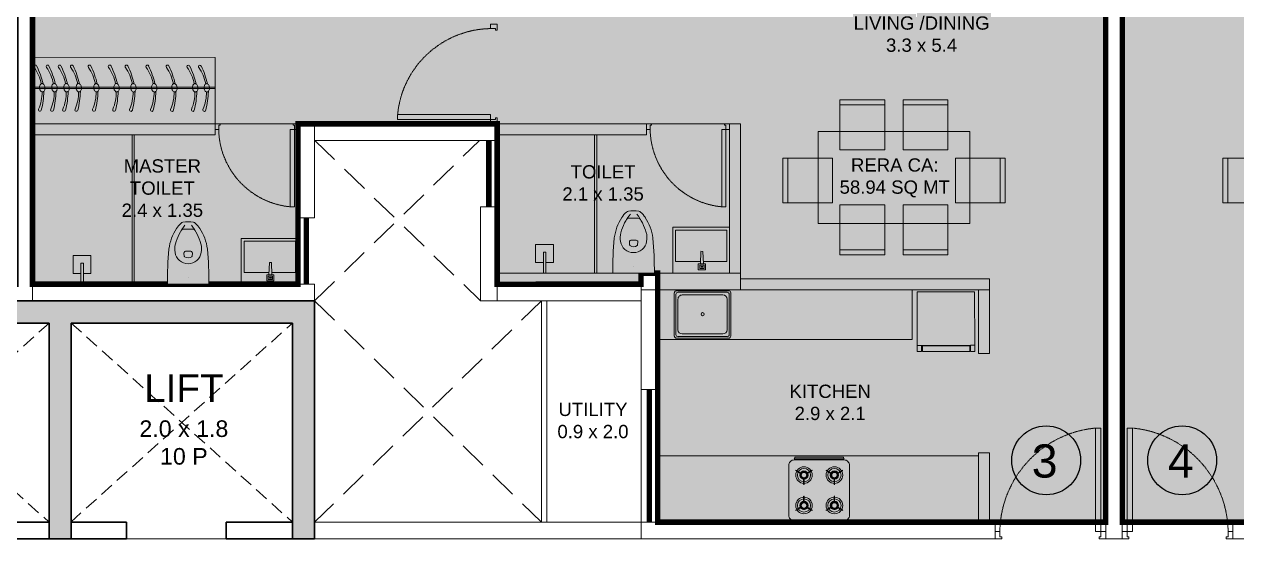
# Model space of a CAD drawing. Header units: inches. Extents: x 27644242 to 29761523, y -859349 to 216979.
# Drawn here: x 29054696 to 29065656, y -475293 to -470643 of the extents above; entities that cross this region are included whole.
import ezdxf

# ---------------------------------------------------------------- set-up
doc = ezdxf.new("R2010")
doc.units = ezdxf.units.IN
doc.header["$MEASUREMENT"] = 0
doc.set_wipeout_variables(frame=1)
for name, pattern in [('DASHED', [0.75, 0.5, -0.25]), ('DASHED2', [0.375, 0.25, -0.125]), ('HIDDEN', [0.375, 0.25, -0.125])]:
    doc.linetypes.add(name, pattern=pattern)
doc.layers.get('Defpoints').update_dxf_attribs({"color": 8})
for name, color, linetype, lineweight in [('AHC-A-COLUMN', 210, 'Continuous', 30), ('AHC-A-DUCT', 14, 'HIDDEN', 5), ('Columns', 1, 'Continuous', 25), ('DOOR', 4, 'Continuous', 0), ('ELEVATION', 40, 'Continuous', 13), ('FURN', 250, 'Continuous', 0), ('WALL', 7, 'Continuous', 20), ('WINDOW', 162, 'Continuous', 13)]:
    doc.layers.add(name, color=color, linetype=linetype, lineweight=lineweight)
doc.layers.add('BHK HATCH', color=8, linetype='Continuous', lineweight=5, transparency=0.85)
doc.layers.add('text', color=7, linetype='Continuous')
doc.styles.add('AMITS', font='arial.ttf')

# ---------------------------------------------------------------- blocks, each defined once
blk = doc.blocks.new('DOOR_750')
at = {"layer": 'DOOR'}
for points in [[(-70, 50), (-32.5, 50), (-32.5, 750), (-70, 750)], [(-750, 50), (-717.5, 50), (-717.5, 12.5), (-705, 12.5), (-705, 0), (-750, 0)], [(0, 50), (-32.5, 50), (-32.5, 12.5), (-45, 12.5), (-45, 0), (0, 0)]]:
    blk.add_lwpolyline(points, close=True, dxfattribs=at)
at = {"layer": 'DOOR', "linetype": 'DASHED', "ltscale": 10}
blk.add_arc((-2.4, 38), 715.2, 95.4221, 179.04025, dxfattribs=at)
blk = doc.blocks.new('DINING TBALE')
at = {"layer": 'FURN'}
for p, q in [((552, 1665, 0), (552, 1710, 0)), ((552, 1710, 0), (957, 1710, 0)), ((552, 1665, 0), (552, 1710, 0)), ((957, 1665, 0), (552, 1665, 0)), ((552, 1665, 0), (552, 1260, 0)), ((957, 1665, 0), (552, 1665, 0)), ((957, 1710, 0), (957, 1665, 0)), ((957, 1260, 0), (957, 1665, 0)), ((1123, 1710, 0), (1123, 1665, 0)), ((1528, 1710, 0), (1123, 1710, 0)), ((1123, 1260, 0), (1123, 1665, 0)), ((1123, 1665, 0), (1528, 1665, 0)), ((1123, 1665, 0), (1528, 1665, 0)), ((1528, 1665, 0), (1528, 1710, 0)), ((1528, 1665, 0), (1528, 1710, 0)), ((1528, 1665, 0), (1528, 1260, 0)), ((1726, 1426, 0), (354, 1426, 0)), ((354, 1426, 0), (354, 594, 0)), ((1726, 1426, 0), (1726, 594, 0)), ((552, 1260, 0), (957, 1260, 0)), ((1528, 1260, 0), (1123, 1260, 0)), ((35, 1184, 0), (80, 1184, 0)), ((35, 779, 0), (35, 1184, 0)), ((485, 1184, 0), (80, 1184, 0)), ((80, 1184, 0), (80, 779, 0)), ((80, 1184, 0), (80, 779, 0)), ((485, 779, 0), (485, 1184, 0)), ((1595, 1184, 0), (2000, 1184, 0)), ((1595, 779, 0), (1595, 1184, 0)), ((2045, 1184, 0), (2000, 1184, 0)), ((2000, 1184, 0), (2000, 779, 0)), ((2000, 1184, 0), (2000, 779, 0)), ((2045, 779, 0), (2045, 1184, 0)), ((80, 779, 0), (35, 779, 0)), ((80, 779, 0), (35, 779, 0)), ((80, 779, 0), (485, 779, 0)), ((2000, 779, 0), (1595, 779, 0)), ((2000, 779, 0), (2045, 779, 0)), ((2000, 779, 0), (2045, 779, 0)), ((552, 761, 0), (957, 761, 0)), ((552, 761, 0), (552, 356, 0)), ((957, 761, 0), (957, 356, 0)), ((1123, 761, 0), (1123, 356, 0)), ((1528, 761, 0), (1123, 761, 0)), ((1528, 761, 0), (1528, 356, 0)), ((354, 594, 0), (1726, 594, 0)), ((552, 356, 0), (552, 311, 0)), ((552, 356, 0), (552, 311, 0)), ((957, 356, 0), (552, 356, 0)), ((957, 356, 0), (552, 356, 0)), ((957, 311, 0), (957, 356, 0)), ((1123, 311, 0), (1123, 356, 0)), ((1123, 356, 0), (1528, 356, 0)), ((1123, 356, 0), (1528, 356, 0)), ((1528, 356, 0), (1528, 311, 0)), ((1528, 356, 0), (1528, 311, 0)), ((552, 311, 0), (957, 311, 0)), ((1528, 311, 0), (1123, 311, 0))]:
    blk.add_line(p, q, dxfattribs=at)
blk = doc.blocks.new('A$C4D4B4B8A')
at = {"layer": 'BHK HATCH', "ltscale": 500, "true_color": 0xff00ff}
h = blk.add_hatch(color=6, dxfattribs=at)
h.dxf.hatch_style = 1
edge = h.paths.add_edge_path()
edge.add_line((250, 150), (4100, 150))
edge.add_line((4100, 150), (4100, 2400))
edge.add_line((4100, 2400), (4250, 2400))
edge.add_line((4250, 2400), (4250, 2300))
edge.add_line((4250, 2300), (5550, 2300))
edge.add_line((5550, 2300), (5550, 3750))
edge.add_line((5550, 3750), (7350, 3750))
edge.add_line((7350, 3750), (7350, 2300))
edge.add_line((7350, 2300), (9750, 2300))
edge.add_line((9750, 2300), (9750, 7748))
edge.add_line((9750, 7748), (6450, 7748))
edge.add_line((6450, 7748), (6450, 7750))
edge.add_line((6450, 7750), (3450, 7750))
edge.add_line((3450, 7750), (3450, 7750))
edge.add_line((3450, 7750), (50, 7750))
edge.add_line((50, 7750), (50, 150))
edge.add_line((50, 150), (1450, 150))
at = {"layer": 'Defpoints', "ltscale": 500}
blk.add_lwpolyline([(250, 150, 50, 50, 0), (4100, 150, 50, 50, 0), (4100, 2400, 50, 50, 0), (4250, 2400, 50, 50, 0), (4250, 2300, 50, 50, 0), (5550, 2300, 50, 50, 0), (5550, 3750, 50, 50, 0), (7350, 3750, 50, 50, 0), (7350, 2300, 50, 50, 0), (9750, 2300, 50, 50, 0), (9750, 7748, 50, 50, 0), (6450, 7748, 50, 50, 0), (6450, 7750, 50, 50, 0), (3450, 7750, 50, 50, 0), (3450, 7750, 50, 50, 0), (50, 7750, 50, 50, 0), (50, 150, 50, 50, 0), (1450, 150, 50, 50, 0)], format="xyseb", dxfattribs=at)
at = {"layer": 'WALL', "ltscale": 500}
for points in [[(-100, 0), (50, 0), (50, 7900), (-100, 7900)], [(9900, 7900), (9750, 7900), (9750, 2150), (9900, 2150)], [(1050, 0), (4250, 0), (4250, 150), (1050, 150)]]:
    blk.add_lwpolyline(points, close=True, dxfattribs=at)
at = {"layer": 'DOOR', "xscale": -1.333333977559269, "yscale": 1.333333977559269, "zscale": 1.333333977559269}
blk.add_blockref('DOOR_750', (50, 0), dxfattribs=at)
at = {"layer": 'FURN', "ltscale": 1000}
blk.add_blockref('DINING TBALE', (924, 2256, 0), dxfattribs=at)
blk = doc.blocks.new('FFFF')
at = {"layer": 'Columns', "ltscale": 500, "transparency": 33554610}
h = blk.add_hatch(color=256, dxfattribs=at)
h.dxf.hatch_style = 1
h.paths.add_polyline_path([(27448525, -46438), (27450525, -46438), (27450525, -48238), (27450525, -48388), (27450725, -48388), (27450725, -46238), (27446125, -46238), (27446125, -48388), (27446325, -48388), (27446325, -48238), (27446325, -46438), (27448325, -46438), (27448325, -48238), (27448325, -48388), (27448525, -48388), (27448525, -48238), (27448520, -48238), (27448525, -48232)])
at = {"color": 8, "ltscale": 500}
for p, q in [((27446325, -46438), (27448325, -48238)), ((27448325, -46438), (27446325, -48238)), ((27448520, -48238), (27450525, -46438)), ((27448525, -46438), (27450525, -48238))]:
    blk.add_line(p, q, dxfattribs=at)
at = {"layer": 'AHC-A-COLUMN', "ltscale": 500}
for p, q in [((27446125, -48388), (27446125, -46238)), ((27446125, -46238), (27450725, -46238)), ((27450725, -48388), (27450725, -46238)), ((27446325, -46438), (27448325, -46438)), ((27446325, -48388), (27446325, -46438)), ((27448325, -48388), (27448325, -46438)), ((27450525, -46438), (27448525, -46438)), ((27448525, -48388), (27448525, -46438)), ((27450525, -48388), (27450525, -46438)), ((27446325, -48238), (27446875, -48238)), ((27446875, -48238), (27446875, -48388)), ((27447775, -48238), (27447775, -48388)), ((27447775, -48238), (27448325, -48238)), ((27448520, -48238), (27449025, -48238)), ((27449025, -48238), (27449025, -48388)), ((27449925, -48238), (27449925, -48388)), ((27449925, -48238), (27450525, -48238)), ((27446125, -48388), (27446875, -48388)), ((27447775, -48388), (27449025, -48388)), ((27449925, -48388), (27450725, -48388))]:
    blk.add_line(p, q, dxfattribs=at)
at = {"layer": 'FURN', "ltscale": 500}
blk.add_line((27446875, -48388), (27449925, -48388), dxfattribs=at)
at = {"layer": 'text', "ltscale": 100, "char_height": 300, "width": 1823.98, "attachment_point": 1, "style": 'AMITS'}
for insert in [(27446404, -46901), (27448631, -46901)]:
    blk.add_mtext('\\pxqc;{\\H0.833333x;LIFT\\P\\H0.6x;2.0 x 1.8\\P10 P}', dxfattribs=dict(at, insert=insert))
blk = doc.blocks.new('KITCHEN')
at = {"layer": 'FURN'}
for p, q in [((-135610, 231799, 0), (-135610, 232190, 0)), ((-135596, 231813, 0), (-135596, 232176, 0)), ((-135120, 232209, 0), (-135591, 232209, 0)), ((-135578, 231857, 0), (-135578, 232132, 0)), ((-135134, 232195, 0), (-135577, 232195, 0)), ((-135172, 232171, 0), (-135539, 232171, 0)), ((-135133, 232132, 0), (-135133, 231857, 0)), ((-135115, 231813, 0), (-135115, 232176, 0)), ((-135100, 231799, 0), (-135100, 232190, 0)), ((-135172, 231818, 0), (-135539, 231818, 0)), ((-135120, 231779, 0), (-135591, 231779, 0)), ((-135134, 231794, 0), (-135577, 231794, 0))]:
    blk.add_line(p, q, dxfattribs=at)
blk.add_circle((-135356, 231997, 0), 14.6, dxfattribs=at)
for centre, radius, start, end in [((-135591, 232190, 0), 19.4, 89.9999, 179.9999), ((-135577, 232176, 0), 19.4, 89.9999, 179.9999), ((-135539, 232132, 0), 38.9, 89.9999, 179.9999), ((-135172, 232132, 0), 38.9, 359.9999, 89.9999), ((-135134, 232176, 0), 19.4, 359.9999, 89.9999), ((-135120, 232190, 0), 19.4, 359.9999, 89.9999), ((-135577, 231813, 0), 19.4, 180.0001, 270.0001), ((-135539, 231857, 0), 38.9, 179.9999, 269.9999), ((-135172, 231857, 0), 38.9, 269.9999, 359.9999), ((-135134, 231813, 0), 19.4, 270.0001, 0.0001), ((-135591, 231799, 0), 19.4, 180.0001, 270.0001), ((-135120, 231799, 0), 19.4, 270.0001, 0.0001)]:
    blk.add_arc(centre, radius, start, end, dxfattribs=at)
blk = doc.blocks.new('A$C3D5F2F58')
at = {"color": 0, "linetype": 'ByBlock'}
blk.add_wipeout([(188, 0), (-188, 0), (-185, -125), (-183, -194), (-179, -263), (-176, -302), (-170, -349), (-151, -415), (-144, -433), (-131, -459), (-112, -495), (-106, -504), (-86, -530), (-72, -545), (-64, -553), (-56, -558), (-41, -562), (-23, -564), (3, -565), (30, -563), (47, -561), (56, -558), (74, -543), (101, -511), (135, -451), (158, -392), (171, -340), (179, -260), (185, -136), (187, -46)], dxfattribs=at)
for p, q in [((-188, 0), (188, 0)), ((0, -63), (0, -63)), ((-38, -282), (-36, -255)), ((-24, -298), (24, -298)), ((36, -255), (38, -282)), ((-43, -497), (43, -497))]:
    blk.add_line(p, q, dxfattribs=at)
at = {"color": 0, "linetype": 'ByBlock', "extrusion": (0, 0, -1)}
for centre, major_axis, ratio, start_param, end_param in [((3903, 5), (4088, 164), 0.940247, 3.100232, 3.182953), ((-3903, 5), (-4088, 164), 0.940247, 3.100232, 3.182953), ((0, -305), (84.4, 84.4), 1, 4.07333, 6.922251), ((276, -258), (321, 321), 1, 3.353441, 3.79389), ((87, -319), (147, 147), 1, 3.705861, 4.079165), ((-24, -284), (10, 10), 1, 2.356198, 4.018929), ((-27, -256), (6.03, 6.03), 1, 4.01894, 4.852375), ((0, -292), (-38.2, 38.2), 1, 0.139988, 1.430816), ((24, -284), (-10, 10), 1, 2.264265, 3.926995), ((27, -256), (6.03, 6.03), 1, -0.139979, 0.693472), ((-276, -258), (-321, 321), 1, 2.489302, 2.929752), ((-87, -319), (-147, 147), 1, 2.204028, 2.577331), ((326, -246), (-323, 323), 1, 4.816657, 5.23508), ((-326, -246), (-323, 323), 1, 2.618909, 3.037332), ((119, -350), (193, 193), 1, 3.092098, 3.328462), ((-43, -474), (16.1, 16.1), 1, 2.356198, 3.387836), ((43, -474), (16.1, 16.1), 1, 1.324559, 2.356198), ((-119, -350), (193, 193), 1, 1.383935, 1.620298), ((-41, -527), (24.1, 24.1), 1, 2.528301, 3.092099), ((0, -292), (-193, 193), 1, 3.75489, 4.099099), ((41, -527), (24.1, 24.1), 1, 1.620298, 2.184095)]:
    blk.add_ellipse(centre, major_axis=major_axis, ratio=ratio, start_param=start_param, end_param=end_param, dxfattribs=at)
blk = doc.blocks.new('A$C3E645E75')
at = {"extrusion": (0, 0, -1), "zscale": -0.9999999999999998, "rotation": 179.9999999999989}
blk.add_blockref('A$C3D5F2F58', (0, 0), dxfattribs=at)
blk = doc.blocks.new('A$C3C731254-flat-1')
at = {"layer": 'FURN'}
for p, q in [((-77430, -2820), (-77431, -2802)), ((-77430, -2802), (-77318, -2797)), ((-77430, -2820), (-77318, -2825))]:
    blk.add_line(p, q, dxfattribs=at)
for points in [[(-77233, -3061), (-77648, -3061), (-77648, -2547), (-77233, -2547)], [(-77263, -2843), (-77263, -2778), (-77318, -2778), (-77318, -2843)], [(-77275, -2831), (-77275, -2791), (-77306, -2791), (-77306, -2831)], [(-77287, -2819), (-77287, -2803), (-77293, -2803), (-77293, -2819)]]:
    blk.add_lwpolyline(points, close=True, dxfattribs=at)
blk.add_lwpolyline([(-77339, -2824), (-77339, -3036), (-77623, -3036), (-77623, -2572), (-77339, -2572), (-77339, -2798)], dxfattribs=at)
blk = doc.blocks.new('A$C3A956F37-flat-1')
at = {"layer": 'FURN'}
blk.add_line((-168, 90), (0, 90), dxfattribs=at)
for points in [[(-97, 67), (-97, 0), (-259, 0), (-259, 161), (-97, 161), (-97, 90)], [(0, 67), (-191, 67), (-191, 90), (-168, 90)]]:
    blk.add_lwpolyline(points, dxfattribs=at)
blk = doc.blocks.new('wardrobe')
at = {"layer": 'FURN', "extrusion": (9.36485e-09, -6.40542e-09, 1)}
for p, q in [((-179340, 670701, 0), (-179340, 671302, 0)), ((-179340, 671302, 0), (-177690, 671301, 0)), ((-177690, 670700, 0), (-179340, 670701, 0))]:
    blk.add_line(p, q, dxfattribs=at)
at = {"layer": 'FURN'}
for p, q in [((-177690, 670700, 0), (-177690, 671301, 0)), ((-177690, 670981, 0), (-179339, 670982, 0)), ((-177690, 670969, 0), (-179339, 670970, 0))]:
    blk.add_line(p, q, dxfattribs=at)
at = {"layer": 'FURN', "extrusion": (9.36485e-09, -6.40542e-09, 1)}
for points in [[(-179279, 671009, -0.057952), (-179255, 671179, -1.08017), (-179230, 671171, 0.102886), (-179262, 671013, 0.821198)], [(-179174, 671009, -0.057952), (-179151, 671179, -1.08017), (-179126, 671171, 0.102886), (-179158, 671013, 0.821198)], [(-178986, 671009, -0.057952), (-178963, 671179, -1.08017), (-178938, 671171, 0.102886), (-178970, 671013, 0.821198)], [(-178804, 671008, -0.057952), (-178781, 671179, -1.08017), (-178756, 671171, 0.102886), (-178788, 671013, 0.821198)], [(-178616, 671008, -0.057952), (-178592, 671179, -1.08017), (-178567, 671171, 0.102886), (-178599, 671013, 0.821198)], [(-178463, 671008, -0.057952), (-178440, 671179, -1.08017), (-178415, 671170, 0.102886), (-178447, 671013, 0.821198)], [(-178281, 671008, -0.057952), (-178258, 671179, -1.08017), (-178233, 671170, 0.102886), (-178265, 671013, 0.821198)], [(-178122, 671008, -0.057952), (-178099, 671179, -1.08017), (-178074, 671170, 0.102886), (-178106, 671013, 0.821198)], [(-178011, 671008, -0.057952), (-177988, 671179, -1.08017), (-177963, 671170, 0.102886), (-177995, 671013, 0.821198)], [(-177902, 671008, -0.057952), (-177879, 671179, -1.08017), (-177854, 671170, 0.102886), (-177886, 671013, 0.821198)], [(-177792, 671008, -0.057952), (-177769, 671179, -1.08017), (-177744, 671170, 0.102886), (-177776, 671013, 0.821198)]]:
    blk.add_lwpolyline(points, format="xyb", dxfattribs=at)
for points in [[(-179268, 671014, -0.144333), (-179259, 671012, -0.107177), (-179250, 671005, -0.077818), (-179244, 670993, -0.065016), (-179240, 670979, -0.065016), (-179241, 670963, -0.077818), (-179245, 670951, -0.107177), (-179252, 670942, -0.144333), (-179261, 670938, -0.144333), (-179269, 670940, -0.107177), (-179279, 670947, -0.077818), (-179285, 670959, -0.065016), (-179289, 670974, -0.065016), (-179288, 670989, -0.077818), (-179284, 671001, -0.107177), (-179277, 671010, -0.144333)], [(-179164, 671014, -0.144333), (-179155, 671012, -0.107177), (-179146, 671004, -0.077818), (-179139, 670993, -0.065016), (-179136, 670978, -0.065016), (-179136, 670963, -0.077818), (-179140, 670951, -0.107177), (-179148, 670942, -0.144333), (-179156, 670938, -0.144333), (-179165, 670940, -0.107177), (-179174, 670947, -0.077818), (-179181, 670959, -0.065016), (-179184, 670973, -0.065016), (-179184, 670989, -0.077818), (-179180, 671001, -0.107177), (-179172, 671010, -0.144333)], [(-178976, 671014, -0.144333), (-178967, 671012, -0.107177), (-178958, 671004, -0.077818), (-178951, 670993, -0.065016), (-178948, 670978, -0.065016), (-178948, 670963, -0.077818), (-178952, 670951, -0.107177), (-178960, 670941, -0.144333), (-178968, 670938, -0.144333), (-178977, 670940, -0.107177), (-178986, 670947, -0.077818), (-178993, 670958, -0.065016), (-178996, 670973, -0.065016), (-178996, 670989, -0.077818), (-178992, 671001, -0.107177), (-178984, 671010, -0.144333)], [(-178794, 671014, -0.144333), (-178785, 671012, -0.107177), (-178775, 671004, -0.077818), (-178769, 670993, -0.065016), (-178765, 670978, -0.065016), (-178766, 670963, -0.077818), (-178770, 670951, -0.107177), (-178777, 670941, -0.144333), (-178786, 670938, -0.144333), (-178795, 670940, -0.107177), (-178804, 670947, -0.077818), (-178810, 670958, -0.065016), (-178814, 670973, -0.065016), (-178814, 670989, -0.077818), (-178810, 671001, -0.107177), (-178802, 671010, -0.144333)], [(-178605, 671014, -0.144333), (-178596, 671012, -0.107177), (-178587, 671004, -0.077818), (-178581, 670993, -0.065016), (-178577, 670978, -0.065016), (-178578, 670963, -0.077818), (-178582, 670951, -0.107177), (-178589, 670941, -0.144333), (-178598, 670938, -0.144333), (-178606, 670940, -0.107177), (-178616, 670947, -0.077818), (-178622, 670958, -0.065016), (-178626, 670973, -0.065016), (-178625, 670989, -0.077818), (-178621, 671001, -0.107177), (-178614, 671010, -0.144333)], [(-178453, 671013, -0.144333), (-178444, 671012, -0.107177), (-178435, 671004, -0.077818), (-178428, 670993, -0.065016), (-178425, 670978, -0.065016), (-178425, 670963, -0.077818), (-178429, 670951, -0.107177), (-178437, 670941, -0.144333), (-178445, 670938, -0.144333), (-178454, 670939, -0.107177), (-178464, 670947, -0.077818), (-178470, 670958, -0.065016), (-178473, 670973, -0.065016), (-178473, 670988, -0.077818), (-178469, 671001, -0.107177), (-178461, 671010, -0.144333)], [(-178271, 671013, -0.144333), (-178262, 671012, -0.107177), (-178253, 671004, -0.077818), (-178246, 670993, -0.065016), (-178243, 670978, -0.065016), (-178243, 670963, -0.077818), (-178247, 670951, -0.107177), (-178255, 670941, -0.144333), (-178263, 670938, -0.144333), (-178272, 670939, -0.107177), (-178281, 670947, -0.077818), (-178288, 670958, -0.065016), (-178291, 670973, -0.065016), (-178291, 670988, -0.077818), (-178287, 671001, -0.107177), (-178279, 671010, -0.144333)], [(-178111, 671013, -0.144333), (-178103, 671012, -0.107177), (-178093, 671004, -0.077818), (-178087, 670993, -0.065016), (-178083, 670978, -0.065016), (-178084, 670963, -0.077818), (-178088, 670951, -0.107177), (-178095, 670941, -0.144333), (-178104, 670938, -0.144333), (-178113, 670939, -0.107177), (-178122, 670947, -0.077818), (-178128, 670958, -0.065016), (-178132, 670973, -0.065016), (-178131, 670988, -0.077818), (-178127, 671000, -0.107177), (-178120, 671010, -0.144333)], [(-178001, 671013, -0.144333), (-177992, 671012, -0.107177), (-177983, 671004, -0.077818), (-177976, 670993, -0.065016), (-177973, 670978, -0.065016), (-177973, 670963, -0.077818), (-177977, 670950, -0.107177), (-177985, 670941, -0.144333), (-177993, 670938, -0.144333), (-178002, 670939, -0.107177), (-178011, 670947, -0.077818), (-178018, 670958, -0.065016), (-178021, 670973, -0.065016), (-178021, 670988, -0.077818), (-178017, 671000, -0.107177), (-178009, 671010, -0.144333)], [(-177892, 671013, -0.144333), (-177883, 671012, -0.107177), (-177874, 671004, -0.077818), (-177867, 670993, -0.065016), (-177864, 670978, -0.065016), (-177864, 670963, -0.077818), (-177868, 670950, -0.107177), (-177876, 670941, -0.144333), (-177884, 670938, -0.144333), (-177893, 670939, -0.107177), (-177903, 670947, -0.077818), (-177909, 670958, -0.065016), (-177912, 670973, -0.065016), (-177912, 670988, -0.077818), (-177908, 671000, -0.107177), (-177900, 671010, -0.144333)], [(-177782, 671013, -0.144333), (-177773, 671012, -0.107177), (-177763, 671004, -0.077818), (-177757, 670993, -0.065016), (-177753, 670978, -0.065016), (-177754, 670963, -0.077818), (-177758, 670950, -0.107177), (-177765, 670941, -0.144333), (-177774, 670938, -0.144333), (-177783, 670939, -0.107177), (-177792, 670947, -0.077818), (-177798, 670958, -0.065016), (-177802, 670973, -0.065016), (-177801, 670988, -0.077818), (-177798, 671000, -0.107177), (-177790, 671010, -0.144333)]]:
    blk.add_lwpolyline(points, format="xyb", close=True, dxfattribs=at)
for centre, radius, start, end in [((-178545, 671107, 0), 745, 192.8834, 206.1503), ((-178868, 671018, 0), 395, 191.4816, 214.9786), ((-178441, 671107, 0), 745, 192.8834, 206.1503), ((-178764, 671018, 0), 395, 191.4816, 214.9786), ((-178253, 671107, 0), 745, 192.8834, 206.1503), ((-178576, 671018, 0), 395, 191.4816, 214.9786), ((-178070, 671107, 0), 745, 192.8834, 206.1503), ((-178393, 671018, 0), 395, 191.4816, 214.9786), ((-177882, 671107, 0), 745, 192.8834, 206.1503), ((-178205, 671018, 0), 395, 191.4816, 214.9786), ((-177730, 671107, 0), 745, 192.8834, 206.1503), ((-178053, 671018, 0), 395, 191.4816, 214.9786), ((-177548, 671107, 0), 745, 192.8834, 206.1503), ((-177871, 671018, 0), 395, 191.4816, 214.9786), ((-177388, 671107, 0), 745, 192.8834, 206.1503), ((-177711, 671018, 0), 395, 191.4816, 214.9786), ((-177278, 671107, 0), 745, 192.8834, 206.1503), ((-177601, 671018, 0), 395, 191.4816, 214.9786), ((-177169, 671107, 0), 745, 192.8834, 206.1503), ((-177492, 671018, 0), 395, 191.4816, 214.9786), ((-177058, 671107, 0), 745, 192.8834, 206.1503), ((-177381, 671018, 0), 395, 191.4816, 214.9786), ((-179202, 670785, 0), 13.2, 206.1505, 34.9788), ((-179098, 670785, 0), 13.2, 206.1505, 34.9788), ((-178910, 670784, 0), 13.2, 206.1505, 34.9788), ((-178728, 670784, 0), 13.2, 206.1505, 34.9788), ((-178539, 670784, 0), 13.2, 206.1505, 34.9788), ((-178387, 670784, 0), 13.2, 206.1505, 34.9788), ((-178205, 670784, 0), 13.2, 206.1505, 34.9788), ((-178045, 670784, 0), 13.2, 206.1505, 34.9788), ((-177935, 670784, 0), 13.2, 206.1505, 34.9788), ((-177826, 670784, 0), 13.2, 206.1505, 34.9788), ((-177715, 670784, 0), 13.2, 206.1505, 34.9788)]:
    blk.add_arc(centre, radius, start, end, dxfattribs=at)
blk = doc.blocks.new('FRDG')
at = {"layer": 'FURN', "color": 8, "lineweight": 0, "extrusion": (3.3432e-08, -6.87431e-09, 1), "elevation": 0}
for points in [[(9345.998, -728.492), (9346.508, -728.492), (9346.508, -727.946), (9345.998, -727.946)], [(9346.508, -727.946), (9346.566, -727.946), (9346.566, -727.986), (9346.508, -727.986)], [(9346.514, -727.992), (9346.566, -727.992), (9346.566, -728.444), (9346.514, -728.444)], [(9346.508, -728.452), (9346.566, -728.452), (9346.566, -728.492), (9346.508, -728.492)]]:
    blk.add_lwpolyline(points, close=True, dxfattribs=at)
blk = doc.blocks.new('hob')
at = {"layer": 'FURN', "extrusion": (2e-16, 7.34249e-08, 1)}
for p, q in [((-747640, 890447), (-747613, 890399)), ((-747636, 890449), (-747608, 890402)), ((-747510, 890377), (-747566, 890377)), ((-747510, 890372), (-747566, 890372)), ((-747405, 890377), (-747350, 890377)), ((-747405, 890372), (-747350, 890372)), ((-747280, 890449), (-747308, 890402)), ((-747276, 890447), (-747303, 890399)), ((-747640, 890302), (-747613, 890350)), ((-747636, 890300), (-747608, 890347)), ((-747280, 890300), (-747308, 890347)), ((-747276, 890302), (-747303, 890350)), ((-747640, 890172), (-747613, 890124)), ((-747636, 890174), (-747608, 890127)), ((-747280, 890174), (-747308, 890127)), ((-747276, 890172), (-747303, 890124)), ((-747640, 890027), (-747613, 890075)), ((-747636, 890025), (-747608, 890072)), ((-747510, 890102), (-747566, 890102)), ((-747510, 890097), (-747566, 890097)), ((-747405, 890102), (-747350, 890102)), ((-747405, 890097), (-747350, 890097)), ((-747280, 890025), (-747308, 890072)), ((-747276, 890027), (-747303, 890075))]:
    blk.add_line(p, q, dxfattribs=at)
at = {"layer": 'FURN', "extrusion": (2e-16, 7.34249e-08, 1), "elevation": 0}
for points in [[(-747233, 889962), (-747683, 889962, -0.414214), (-747733, 890012), (-747733, 890462, -0.414214), (-747683, 890512), (-747233, 890512, -0.414214), (-747183, 890462), (-747183, 890012, -0.414214)], [(-747173, 890462, -0.414214), (-747158, 890447), (-747158, 890027, -0.414214), (-747173, 890012), (-747173, 890027)]]:
    blk.add_lwpolyline(points, format="xyb", close=True, dxfattribs=at)
at = {"layer": 'FURN', "extrusion": (2e-16, 7.34249e-08, 1), "const_width": 20, "elevation": 0}
for points in [[(-747625, 890375, 1), (-747565, 890375, 1)], [(-747290, 890375, 1), (-747350, 890375, 1)], [(-747625, 890100, -1), (-747565, 890100, -1)], [(-747290, 890100, 1), (-747350, 890100, 1)]]:
    blk.add_lwpolyline(points, format="xyb", close=True, dxfattribs=at)
at = {"layer": 'FURN', "extrusion": (2e-16, 7.34249e-08, 1)}
for centre, radius in [((-747595, 890375, 0), 75), ((-747595, 890375, 0), 60), ((-747595, 890375, 0), 37.5), ((-747320, 890375, 0), 75), ((-747320, 890375, 0), 60), ((-747320, 890375, 0), 37.5), ((-747595, 890100, 0), 75), ((-747595, 890100, 0), 60), ((-747320, 890100, 0), 75), ((-747320, 890100, 0), 60), ((-747595, 890100, 0), 37.5), ((-747320, 890100, 0), 37.5)]:
    blk.add_circle(centre, radius, dxfattribs=at)
for centre, start, end in [((-747595, 890375, 0), 118.3146, 121.6854), ((-747595, 890375, 0), 358.3146, 1.6854), ((-747320, 890375, 0), 178.3146, 181.6854), ((-747320, 890375, 0), 58.3146, 61.6854), ((-747320, 890375, 0), 58.3146, 61.6854), ((-747595, 890375, 0), 238.3146, 241.6854), ((-747320, 890375, 0), 298.3146, 301.6854), ((-747595, 890100, 0), 118.3146, 121.6854), ((-747320, 890100, 0), 58.3146, 61.6854), ((-747320, 890100, 0), 58.3146, 61.6854), ((-747595, 890100, 0), 358.3146, 1.6854), ((-747320, 890100, 0), 178.3146, 181.6854), ((-747595, 890100, 0), 238.3146, 241.6854), ((-747320, 890100, 0), 298.3146, 301.6854)]:
    blk.add_arc(centre, 85, start, end, dxfattribs=at)

msp = doc.modelspace()

# ---------------------------------------------------------------- linework, layer by layer
at = {"layer": 'AHC-A-DUCT', "linetype": 'DASHED2', "ltscale": 1000}
for p, q in [((29057321, -473142.7), (29058811.3, -471692.7)), ((29057321.3, -471692.7), (29058820.9, -473142.7)), ((29057321, -473142.7), (29059371.1, -475142.8)), ((29059371.1, -473142.7), (29057321, -475142.7))]:
    msp.add_line(p, q, dxfattribs=at)
at = {"layer": 'ELEVATION', "ltscale": 500}
msp.add_line((29059421.1, -475142.8), (29059421.1, -473142.7), dxfattribs=at)
msp.add_lwpolyline([(29060271.1, -473142.7), (29059371.1, -473142.7), (29059371.1, -475142.8), (29060271.1, -475142.8)], close=True, dxfattribs=at)
at = {"layer": 'FURN', "ltscale": 500}
for p, q in [((29057171.1, -471542.7), (29056421.1, -471542.8)), ((29060321.1, -471542.7), (29061071.1, -471542.7)), ((29055671.1, -471642.7), (29055671.1, -472992.7)), ((29055691.1, -471642.7), (29055691.1, -472992.7)), ((29059851, -471642.7), (29059851, -472892.8)), ((29059871, -471642.7), (29059871, -472892.8)), ((29062721.1, -473492.7), (29062721.1, -473042.7)), ((29060421.1, -473492.7), (29062721.1, -473492.7)), ((29060421.1, -474542.7), (29063321.1, -474542.7))]:
    msp.add_line(p, q, dxfattribs=at)
at = {"layer": 'text', "color": 1, "ltscale": 500}
msp.add_circle((29063933.1, -474584.5), 311.4, dxfattribs=at)
at = {"layer": 'WALL', "ltscale": 500}
for p, q in [((29061171.1, -472892.7), (29061171.1, -473042.7)), ((29058970.9, -472992.7), (29060271.1, -472992.7)), ((29058970.9, -473142.7), (29058970.9, -472992.7)), ((29061171.1, -473042.7), (29060271.1, -473042.7)), ((29060421.1, -473042.7), (29060421.1, -473942.7)), ((29063321.1, -473617.7), (29063321.1, -473042.7)), ((29063421.1, -473042.7), (29063421.1, -473617.7)), ((29060271.1, -473142.7), (29058970.9, -473142.7)), ((29063321.1, -473617.7), (29063421.1, -473617.7)), ((29060421.1, -473942.7), (29060271.1, -473942.7)), ((29063321.1, -474542.7), (29063321.1, -474517.7)), ((29063321.1, -474517.7), (29063421.1, -474517.7)), ((29063321.1, -474542.7), (29063321.1, -475142.7)), ((29063421.1, -474517.7), (29063421.1, -475142.7)), ((29063421.1, -475142.7), (29063321.1, -475142.7))]:
    msp.add_line(p, q, dxfattribs=at)
for points in [[(29057171.1, -471542.7), (29057321.1, -471542.7), (29057321.1, -472392.7), (29057171.1, -472392.7)], [(29058971.1, -471692.7), (29057321.1, -471692.7), (29057321.1, -471542.7), (29058971.1, -471542.7)], [(29060321.1, -471542.7), (29060321.1, -471642.7), (29058971.1, -471642.7), (29058971.1, -471542.7)], [(29061171.1, -472892.7), (29061071.1, -472892.7), (29061071.1, -471542.7), (29061171.1, -471542.7)], [(29058820.9, -473142.7), (29058970.9, -473142.7), (29058970.9, -472292.7), (29058820.9, -472292.7)], [(29063421.1, -472942.7), (29063421.1, -473042.7), (29061171.1, -473042.7), (29061171.1, -472942.7)], [(29057321, -475292.7), (29060271.1, -475292.7), (29060271.1, -475142.8), (29057321, -475142.7)], [(29063471.1, -475292.7), (29060271.1, -475292.7), (29060271.1, -475142.7), (29063471.1, -475142.7)]]:
    msp.add_lwpolyline(points, close=True, dxfattribs=at)
at = {"layer": 'WINDOW', "ltscale": 500, "const_width": 50}
for points in [[(29058895.9, -472292.7), (29058895.9, -471692.7)], [(29057246.1, -472392.7), (29057246.1, -472992.7)], [(29060346.1, -473942.7), (29060346.1, -475142.7)]]:
    msp.add_lwpolyline(points, dxfattribs=at)

# ---------------------------------------------------------------- block references
at = {"color": 2, "ltscale": 500}
msp.add_blockref('A$C4D4B4B8A', (29064571.1, -475292.7), dxfattribs=at)
at = {"xscale": -1, "rotation": 90.00000000000875}
for name, p in [('A$C3C731254-flat-1', (29054110.5, -550226)), ('A$C3C731254-flat-1', (29058010.5, -550126)), ('A$C3A956F37-flat-1', (29059478.6, -472892.8)), ('A$C3A956F37-flat-1', (29055298.8, -472992.7))]:
    msp.add_blockref(name, p, dxfattribs=at)
at = {"layer": 'AHC-A-DUCT', "ltscale": 500}
msp.add_blockref('FFFF', (1606595.8, -426905.1), dxfattribs=at)
at = {"layer": 'DOOR', "xscale": -1.200000000020023, "yscale": 1.200000000020023, "zscale": 1.200000000020023, "rotation": 90.00000000000001}
msp.add_blockref('DOOR_750', (29058971.1, -471542.9), dxfattribs=at)
at = {"layer": 'DOOR', "xscale": -1, "rotation": 180}
msp.add_blockref('DOOR_750', (29057171.1, -471542.7), dxfattribs=at)
at = {"layer": 'FURN', "ltscale": 1000, "xscale": -1}
msp.add_blockref('DINING TBALE', (29063597.3, -473037, -0.3), dxfattribs=at)
at = {"layer": 'FURN', "xscale": -1}
for name, p, rotation in [('KITCHEN', (28925472.1, -705260.2, 0), 8.156253403143674e-12), ('hob', (28171644.1, 272602.9, 0), 269.9999999999914)]:
    msp.add_blockref(name, p, dxfattribs=dict(at, rotation=rotation))
at = {"layer": 'FURN', "extrusion": (-6.40542e-09, 9.36485e-09, 1), "xscale": 950.000000000018, "yscale": 950.0000000000115, "zscale": 950.0000000000108, "rotation": 270.0250834735325}
msp.add_blockref('FRDG', (29750948.4, 8405939.9, -0.1), dxfattribs=at)

# ---------------------------------------------------------------- texts
at = {"layer": 'text', "ltscale": 100, "char_height": 120, "width": 1715.235, "style": 'AMITS'}
for s, insert, attachment_point in [('\\pxqc;LIVING /DINING\\P3.3 x 5.4', (29063664.8, -470893.5), 9), ('\\pxqc;TOILET\\P2.1 x 1.35', (29060785.8, -472238.3), 9), ('\\pxqc;RERA CA: \\P58.94 SQ MT', (29061707.1, -472207.7), 7), ('\\pxqc;KITCHEN\\P2.9 x 2.1', (29062838.4, -474221.8), 9), ('\\pxqc;UTILITY\\P0.9 x 2.0', (29060694.4, -474063.7), 3)]:
    msp.add_mtext(s, dxfattribs=dict(at, insert=insert, attachment_point=attachment_point))
at = {"layer": 'text', "color": 1, "ltscale": 100, "insert": (29063547.1, -474440), "char_height": 300, "width": 744.906, "attachment_point": 1, "style": 'AMITS'}
msp.add_mtext('\\pxqc;3', dxfattribs=at)

# ---------------------------------------------------------------- next in the draw order: linework, layer by layer
at = {"layer": 'text', "color": 1, "ltscale": 500}
msp.add_circle((29065162.6, -474584.5), 311.4, dxfattribs=at)
at = {"layer": 'WALL', "ltscale": 500}
msp.add_lwpolyline([(29064621.1, -475292.7), (29064471.1, -475292.7), (29064471.1, -467392.7), (29064621.1, -467392.7)], close=True, dxfattribs=at)

# ---------------------------------------------------------------- next in the draw order: block references
at = {"color": 2, "ltscale": 500}
msp.add_blockref('A$C4D4B4B8A', (29044871.1, -475292.7), dxfattribs=at)
at = {"layer": 'DOOR', "xscale": 1.333333977559269, "yscale": 1.333333977559269, "zscale": 1.333333977559269}
msp.add_blockref('DOOR_750', (29064471.1, -475292.7), dxfattribs=at)

# ---------------------------------------------------------------- next in the draw order: texts
at = {"layer": 'text', "color": 1, "ltscale": 100, "insert": (29064776.7, -474440), "char_height": 300, "width": 744.906, "attachment_point": 1, "style": 'AMITS'}
msp.add_mtext('\\pxqc;4', dxfattribs=at)

# ---------------------------------------------------------------- next in the draw order: linework, layer by layer
at = {"layer": 'Defpoints', "ltscale": 500}
msp.add_lwpolyline([(29064271.1, -475142.7, 50, 50, 0), (29060421.1, -475142.7, 50, 50, 0), (29060421.1, -472892.7, 50, 50, 0), (29060271.1, -472892.8, 50, 50, 0), (29060271.1, -472992.7, 50, 50, 0), (29058970.8, -472992.8, 50, 50, 0), (29058971, -471542.8, 50, 50, 0), (29057171.1, -471542.7, 50, 50, 0), (29057171.1, -472992.7, 50, 50, 0), (29054771.1, -472992.7, 50, 50, 0), (29054771.1, -467545, 50, 50, 0), (29058071.1, -467544.9, 50, 50, 0), (29058071.1, -467542.7, 50, 50, 0), (29061071.1, -467542.7, 50, 50, 0), (29061071.1, -467542.7, 50, 50, 0), (29064471.1, -467542.7, 50, 50, 0), (29064471.1, -475142.7, 50, 50, 0), (29063071.1, -475142.7, 50, 50, 0)], format="xyseb", dxfattribs=at)
at = {"layer": 'WALL', "ltscale": 500}
msp.add_lwpolyline([(29054621.1, -467392.6), (29054771.1, -467392.6), (29054771.1, -473142.7), (29054621.1, -473142.7)], close=True, dxfattribs=at)
msp.add_lwpolyline([(29054771.1, -471542.7), (29056421.1, -471542.7), (29056421.1, -471642.7), (29054771.1, -471642.7)], dxfattribs=at)

# ---------------------------------------------------------------- next in the draw order: block references
at = {"layer": 'FURN', "rotation": 180}
msp.add_blockref('wardrobe', (28877081.4, 199758.8, 0), dxfattribs=at)

# ---------------------------------------------------------------- next in the draw order: block references
at = {"layer": 'FURN', "rotation": 359.9997802697439}
for p in [(29060203.6, -472892.7), (29056177.6, -472992.7)]:
    msp.add_blockref('A$C3E645E75', p, dxfattribs=at)

# ---------------------------------------------------------------- next in the draw order: hatches: boundary and pattern name
at = {"layer": 'BHK HATCH', "ltscale": 500, "true_color": 0xff00ff}
h = msp.add_hatch(color=6, dxfattribs=at)
h.dxf.hatch_style = 1
edge = h.paths.add_edge_path()
edge.add_line((29064271.1, -475142.7), (29060421.1, -475142.7))
edge.add_line((29060421.1, -475142.7), (29060421.1, -472892.7))
edge.add_line((29060421.1, -472892.7), (29060271.1, -472892.8))
edge.add_line((29060271.1, -472892.8), (29060271.1, -472992.7))
edge.add_line((29060271.1, -472992.7), (29058970.8, -472992.8))
edge.add_line((29058970.8, -472992.8), (29058971, -471542.8))
edge.add_line((29058971, -471542.8), (29057171.1, -471542.7))
edge.add_line((29057171.1, -471542.7), (29057171.1, -472992.7))
edge.add_line((29057171.1, -472992.7), (29054771.1, -472992.7))
edge.add_line((29054771.1, -472992.7), (29054771.1, -467545))
edge.add_line((29054771.1, -467545), (29058071.1, -467544.9))
edge.add_line((29058071.1, -467544.9), (29058071.1, -467542.7))
edge.add_line((29058071.1, -467542.7), (29061071.1, -467542.7))
edge.add_line((29061071.1, -467542.7), (29061071.1, -467542.7))
edge.add_line((29061071.1, -467542.7), (29064471.1, -467542.7))
edge.add_line((29064471.1, -467542.7), (29064471.1, -475142.7))
edge.add_line((29064471.1, -475142.7), (29063071.1, -475142.7))

# ---------------------------------------------------------------- next in the draw order: linework, layer by layer
at = {"layer": 'ELEVATION', "ltscale": 500}
msp.add_line((29060271.1, -472892.7), (29058970.9, -472892.7), dxfattribs=at)
at = {"layer": 'WALL', "ltscale": 500}
for p, q in [((29060271.1, -473942.7), (29060271.1, -472892.7)), ((29060271.1, -472892.7), (29061171.1, -472892.7))]:
    msp.add_line(p, q, dxfattribs=at)
msp.add_lwpolyline([(29057321, -472992.7), (29057321, -473142.7), (29054771.1, -473142.7), (29054771.1, -472992.7)], close=True, dxfattribs=at)

# ---------------------------------------------------------------- next in the draw order: block references
at = {"layer": 'DOOR', "xscale": -1, "rotation": 180}
msp.add_blockref('DOOR_750', (29061071.1, -471542.7), dxfattribs=at)

# ---------------------------------------------------------------- next in the draw order: texts
at = {"layer": 'text', "ltscale": 100, "insert": (29056802, -472385.2), "char_height": 120, "width": 1715.235, "attachment_point": 9, "style": 'AMITS'}
msp.add_mtext('\\pxqc;MASTER\\PTOILET\\P2.4 x 1.35', dxfattribs=at)

doc.saveas('drawing.dxf')
